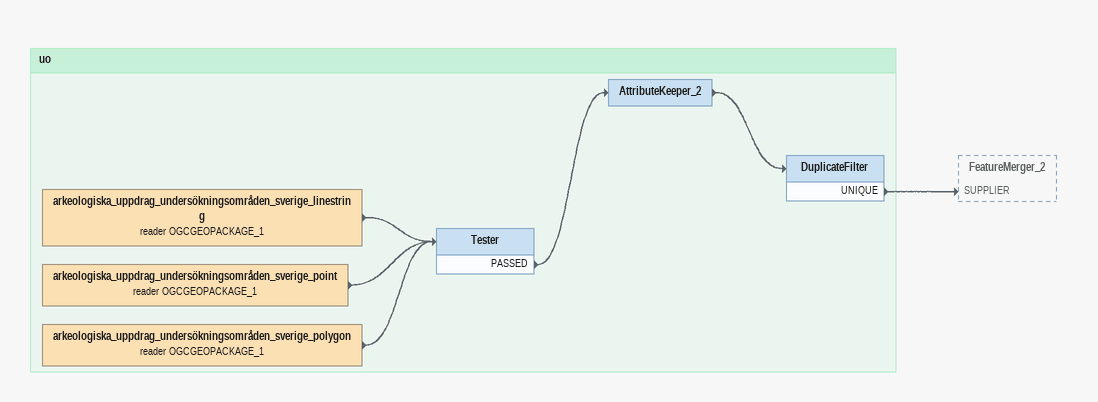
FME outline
Bookmark: uo
arkeologiska_uppdrag_undersökningsområden_sverige_linestring (reader OGCGEOPACKAGE_1)
    -> Tester
arkeologiska_uppdrag_undersökningsområden_sverige_point (reader OGCGEOPACKAGE_1)
    -> Tester
arkeologiska_uppdrag_undersökningsområden_sverige_polygon (reader OGCGEOPACKAGE_1)
    -> Tester
Tester
    PASSED -> AttributeKeeper_2
AttributeKeeper_2
    -> DuplicateFilter
DuplicateFilter
    UNIQUE -> FeatureMerger_2 [SUPPLIER]
